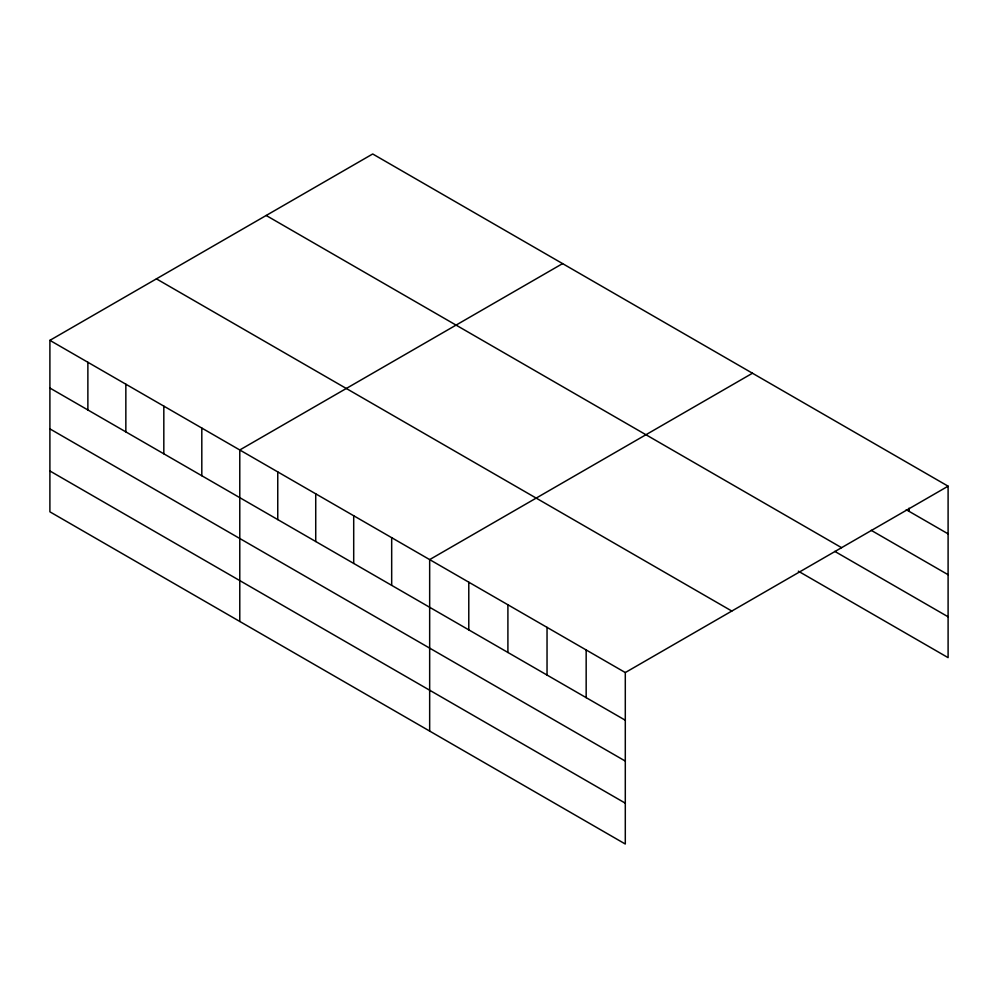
<?xml version="1.0" encoding="UTF-8"?>
<svg xmlns="http://www.w3.org/2000/svg" width="998" height="998" viewBox="0 0 998 998"><rect width="100%" height="100%" fill="white"/><g stroke="black" fill="none" stroke-linecap="round" stroke-linejoin="round"><path stroke-width="1.5" d="M625.297 761.075L625.297 672.552L49.9 340.355L49.9 511.824L625.297 844.021L625.297 761.075L49.9 428.878M798.338 571.18L948.1 657.645L948.1 486.176L372.703 153.979L49.9 340.355M562.585 263.609L239.782 449.973L239.782 621.442M752.467 373.227L429.664 559.604L429.664 731.072M625.297 672.552L948.1 486.176M906.271 509.716L948.1 533.855M871.192 530.312L948.1 574.711M266.179 215.481L841.576 547.677M834.765 551.37L948.1 616.801M156.424 278.854L731.821 611.05M49.9 388.035L625.297 720.232M49.9 470.969L625.297 803.165M908.978 508.194L908.978 511.275M586.163 649.96L586.163 697.639M547.041 627.368L547.041 675.047M507.907 604.788L507.907 652.467M468.786 582.196L468.786 629.875M391.678 537.673L391.678 585.352M353.704 515.754L353.704 563.433M315.73 493.823L315.73 541.502M277.756 471.904L277.756 519.584M201.808 428.055L201.808 475.734M163.822 406.124L163.822 453.803M125.848 384.205L125.848 431.885M87.874 362.274L87.874 409.953"/></g></svg>
